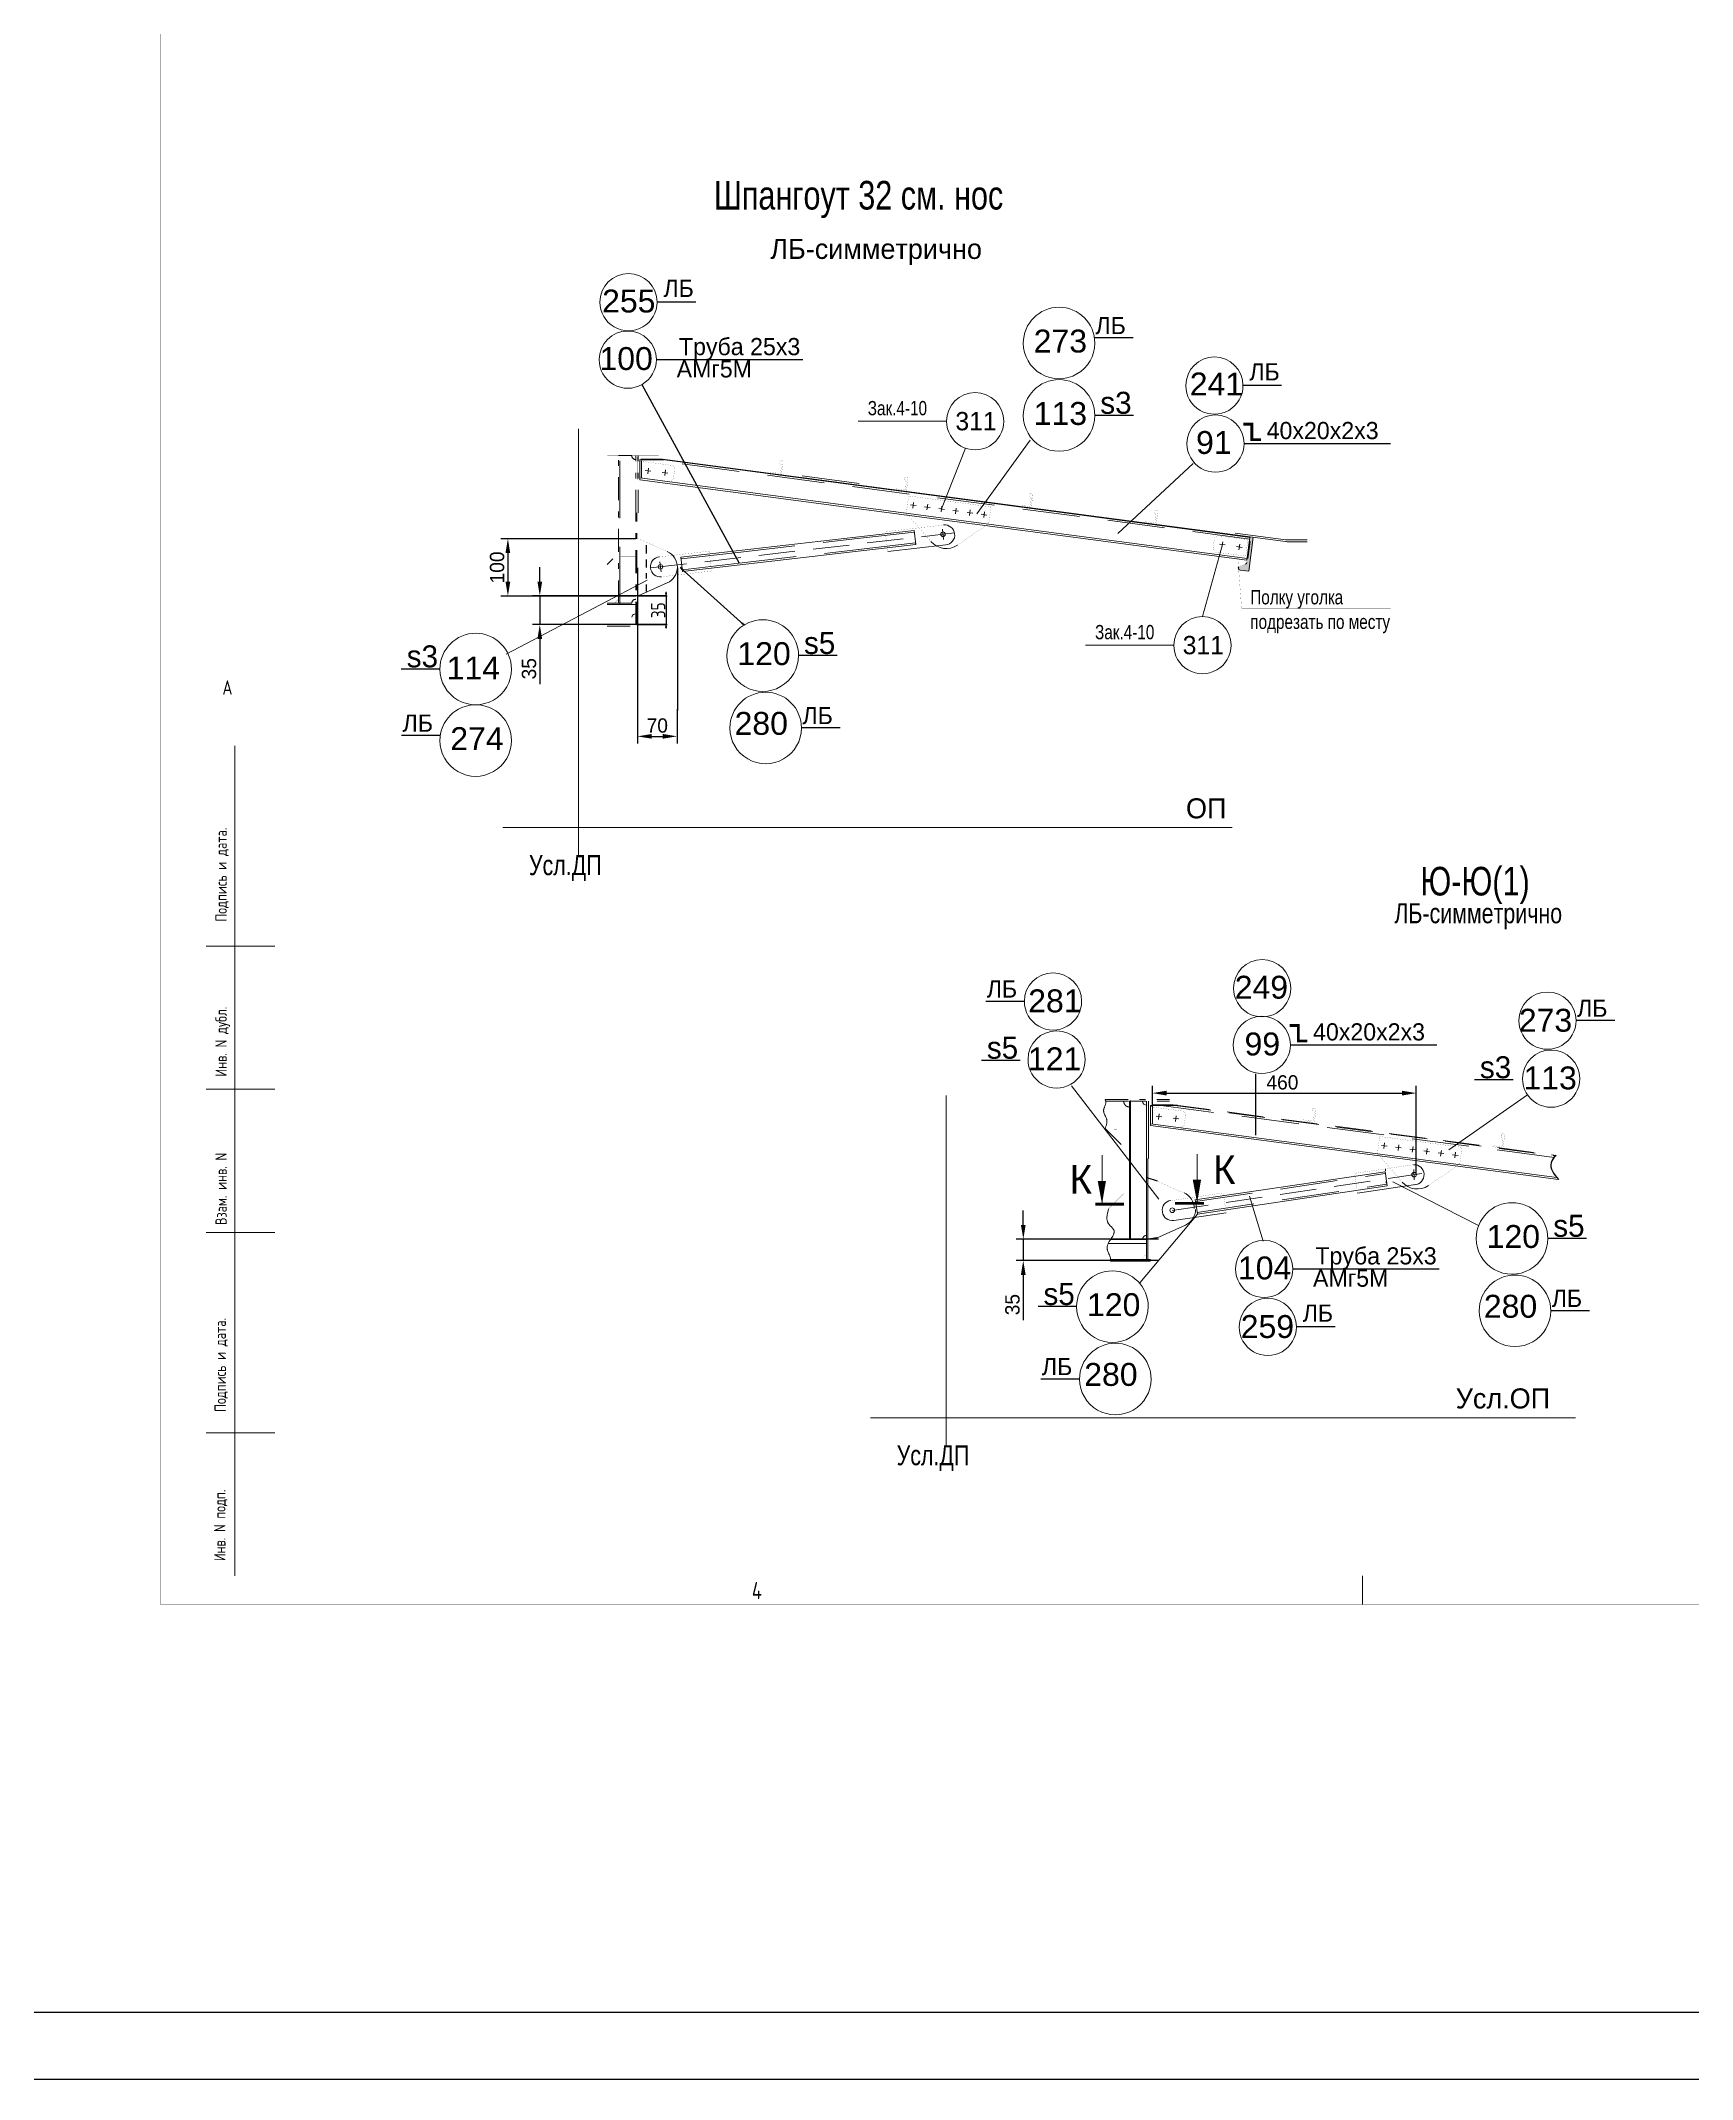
# Model space of a CAD drawing. Header units: millimetres. Extents: x 42007 to 66896, y -556 to 10827.
# Drawn here: x 55846 to 58731, y -556 to 3004 of the extents above; entities that cross this region are included whole.
import ezdxf
from ezdxf.enums import TextEntityAlignment as Align

# ---------------------------------------------------------------- set-up
doc = ezdxf.new("R2010")
doc.units = ezdxf.units.MM
for name, pattern in [('K5LT32769', [0]), ('K5LT32775', [0]), ('K5LT32781', [90, 40, -20, 10, -20]), ('K5LT32782', [150, 100, -50]), ('K5LT32783', [75, 50, -25]), ('K5LT32784', [95.25, 63.5, -31.75]), ('K5LT32785', [95.25, 63.5, -31.75]), ('K5LT32786', [25.318241, 20.818241, -1.5, 1.5, -1.5]), ('K5LT_BASIC', [0]), ('K5LT_THIN', [0])]:
    doc.linetypes.add(name, pattern=pattern)
doc.layers.get('Defpoints').update_dxf_attribs({"color": 250})
doc.layers.add('pen_7', color=1, linetype='Continuous')
doc.styles.add('KDIMTEXTSTYLE', font='GOST_AU.SHX', dxfattribs={"width": 0.96, "oblique": 15, "height": 5})
doc.styles.add('KTEXTSTYLE', font='GOST_AU.SHX', dxfattribs={"width": 0.96, "height": 5})
doc.styles.add('style5', font='arial.ttf', dxfattribs={"height": 3})
doc.dimstyles.new('ISO-10', dxfattribs={"dimscale": 10, "dimtxt": 2.5, "dimasz": 2.5, "dimexe": 1.25, "dimexo": 0, "dimtad": 1, "dimdec": 0, "dimtxsty": 'Standard', "dimcen": 2.5, "dimclrd": 7, "dimclre": 7, "dimclrt": 6, "dimadec": 0, "dimazin": 0, "dimtfac": 1, "dimtdec": 0, "dimtmove": 0, "dimatfit": 3, "dimfxl": 0, "dimarcsym": 0})
doc.dimstyles.new('KDIMSTYLE (1.00)', dxfattribs={"dimtxt": 5, "dimasz": 1, "dimexe": 2, "dimexo": 0, "dimgap": 1, "dimtad": 1, "dimtxsty": 'KDIMTEXTSTYLE', "dimsah": 1, "dimcen": 0, "dimdle": 1, "dimadec": 0, "dimazin": 0, "dimtfac": 0.667, "dimtmove": 0, "dimatfit": 3, "dimfxl": 0, "dimtvp": 1, "dimtolj": 1, "dimtzin": 0, "dimarcsym": 0})

# ---------------------------------------------------------------- blocks, each defined once
blk = doc.blocks.new('KDIMARROW_01')
blk.add_hatch(color=0).paths.add_polyline_path([(0, 0), (-5, 0.7), (-4.5, 0), (-5, -0.7)])
at = {"color": 0, "linetype": 'K5LT_THIN', "lineweight": 13}
for p, q in [((-4.5, 0), (-5, 0.7)), ((-5, 0.7), (0, 0)), ((0, 0), (-5, -0.7)), ((-5, -0.7), (-4.5, 0)), ((0, 0), (-1, 0))]:
    blk.add_line(p, q, dxfattribs=at)
blk = doc.blocks.new('*D431')
at = {"color": 0, "lineweight": -2, "transparency": 16777216}
for p, q in [((56963.5, 2083.2), (56964.8, 2084.7)), ((56964.3, 2082.6), (57074.1, 1984.1)), ((57074.8, 1983.5), (57076.1, 1985))]:
    blk.add_line(p, q, dxfattribs=at)
at = {"layer": 'Defpoints', "color": 0, "transparency": 16777216}
for p in [(56963.5, 2083.2), (57074.8, 1983.5), (57074.8, 1983.5)]:
    blk.add_point(p, dxfattribs=at)
at = {"color": 0, "lineweight": -2, "transparency": 16777216}
for p, rotation in [((56963.5, 2083.2), 138.1333362015073), ((57074.8, 1983.5), 318.1333362015073)]:
    blk.add_blockref('KDIMARROW_01', p, dxfattribs=dict(at, rotation=rotation))
at = {"color": 7, "transparency": 16777216, "insert": (57021.2, 2034.5), "char_height": 5, "attachment_point": 5, "rotation": 318.1333, "style": 'KDIMTEXTSTYLE'}
blk.add_mtext('\\A1;\\H2.5;\\W0.965;\\Q0;\\Q0; \\H2.5;\\W0.965;\\Q0;', dxfattribs=at)
blk = doc.blocks.new('KDIMARROW_02')
blk.add_hatch(color=0).paths.add_polyline_path([(4.5, 0), (5, 0.7), (0, 0), (5, -0.7)])
at = {"color": 0, "linetype": 'K5LT_THIN', "lineweight": 18}
for p, q in [((0, 0), (-1, 0)), ((5, 0.7), (0, 0)), ((0, 0), (5, -0.7)), ((0, 0), (7, 0)), ((4.5, 0), (5, 0.7)), ((5, -0.7), (4.5, 0))]:
    blk.add_line(p, q, dxfattribs=at)
blk = doc.blocks.new('*D432')
at = {"color": 0, "lineweight": -2, "transparency": 16777216}
for p, q in [((56889.4, 2034.5), (56940.1, 2034.5)), ((56938.1, 2033.5), (56938.1, 1985.2)), ((56887.4, 1984.2), (56940.1, 1984.2))]:
    blk.add_line(p, q, dxfattribs=at)
at = {"layer": 'Defpoints', "color": 0, "transparency": 16777216}
for p in [(56889.4, 2034.5), (56887.4, 1984.2), (56938.1, 1984.2)]:
    blk.add_point(p, dxfattribs=at)
at = {"color": 0, "lineweight": -2, "transparency": 16777216}
for p, rotation in [((56938.1, 2034.5), 90), ((56938.1, 1984.2), 270)]:
    blk.add_blockref('KDIMARROW_02', p, dxfattribs=dict(at, rotation=rotation))
at = {"color": 7, "transparency": 16777216, "insert": (56924.6, 2009.3), "char_height": 5, "attachment_point": 5, "rotation": 90, "style": 'KDIMTEXTSTYLE'}
blk.add_mtext('\\A1;\\H25.0;\\W0.965;\\Q0;\\Q0;35\\H25.0;\\W0.965;\\Q0;', dxfattribs=at)
blk = doc.blocks.new('*D427')
at = {"color": 7, "lineweight": -2, "transparency": 16777216}
for p, q in [((56888.3, 1834.3), (56888.3, 1776.6)), ((56957.4, 1836.3), (56957.4, 1776.6)), ((56913.3, 1789.1), (56932.4, 1789.1))]:
    blk.add_line(p, q, dxfattribs=at)
at = {"color": 7, "transparency": 16777216}
for points in [[(56913.3, 1793.3), (56913.3, 1785), (56888.3, 1789.1)], [(56932.4, 1793.3), (56932.4, 1785), (56957.4, 1789.1)]]:
    blk.add_solid(points, dxfattribs=at)
at = {"layer": 'Defpoints', "color": 0, "transparency": 16777216}
for p in [(56888.3, 1834.3), (56957.4, 1836.3), (56957.4, 1789.1)]:
    blk.add_point(p, dxfattribs=at)
at = {"color": 6, "transparency": 16777216, "insert": (56922.9, 1807.9), "char_height": 25, "attachment_point": 5}
blk.add_mtext('70', dxfattribs=at)
blk = doc.blocks.new('*D428')
at = {"color": 7, "lineweight": -2, "transparency": 16777216}
for p, q in [((56885.4, 2134.2), (56649.4, 2134.2)), ((56661.9, 2109.2), (56661.9, 2059.1)), ((56885.4, 2034.1), (56649.4, 2034.1))]:
    blk.add_line(p, q, dxfattribs=at)
at = {"color": 7, "transparency": 16777216}
for points in [[(56657.7, 2109.2), (56666, 2109.2), (56661.9, 2134.2)], [(56657.7, 2059.1), (56666, 2059.1), (56661.9, 2034.1)]]:
    blk.add_solid(points, dxfattribs=at)
at = {"layer": 'Defpoints', "color": 0, "transparency": 16777216}
for p in [(56885.4, 2134.2), (56661.9, 2034.1), (56885.4, 2034.1)]:
    blk.add_point(p, dxfattribs=at)
at = {"color": 6, "transparency": 16777216, "insert": (56643.1, 2084.2), "char_height": 25, "attachment_point": 5, "rotation": 90}
blk.add_mtext('100', dxfattribs=at)
blk = doc.blocks.new('*D429')
at = {"color": 7, "lineweight": -2, "transparency": 16777216}
for p, q in [((56717.6, 2059.5), (56717.6, 2084.5)), ((56938.1, 2034.5), (56705.1, 2034.5)), ((56717.6, 2034.5), (56717.6, 1984.2)), ((56938.1, 1984.2), (56705.1, 1984.2)), ((56717.6, 1959.2), (56717.6, 1880.1))]:
    blk.add_line(p, q, dxfattribs=at)
at = {"color": 7, "transparency": 16777216}
for points in [[(56713.5, 2059.5), (56721.8, 2059.5), (56717.6, 2034.5)], [(56713.5, 1959.2), (56721.8, 1959.2), (56717.6, 1984.2)]]:
    blk.add_solid(points, dxfattribs=at)
at = {"layer": 'Defpoints', "color": 0, "transparency": 16777216}
for p in [(56938.1, 2034.5), (56717.6, 1984.2), (56938.1, 1984.2)]:
    blk.add_point(p, dxfattribs=at)
at = {"color": 6, "transparency": 16777216, "insert": (56698.9, 1907.2), "char_height": 25, "attachment_point": 5, "rotation": 90}
blk.add_mtext('35', dxfattribs=at)
blk = doc.blocks.new('*D430')
at = {"color": 7, "lineweight": -2, "transparency": 16777216}
for p, q in [((57562.3, 935.8), (57562.3, 960.8)), ((57798.7, 910.6), (57549.8, 910.8)), ((57562.3, 910.8), (57562.2, 873.5)), ((57798.7, 873.3), (57549.7, 873.5)), ((57562.2, 848.5), (57562.1, 769.4))]:
    blk.add_line(p, q, dxfattribs=at)
at = {"color": 7, "transparency": 16777216}
for points in [[(57558.1, 935.8), (57566.4, 935.8), (57562.3, 910.8)], [(57558, 848.5), (57566.4, 848.5), (57562.2, 873.5)]]:
    blk.add_solid(points, dxfattribs=at)
at = {"layer": 'Defpoints', "color": 0, "transparency": 16777216}
for p in [(57798.7, 910.6), (57562.2, 873.5), (57798.7, 873.3)]:
    blk.add_point(p, dxfattribs=at)
at = {"color": 6, "transparency": 16777216, "insert": (57543.4, 796.5), "char_height": 25, "attachment_point": 5, "rotation": 89.9565}
blk.add_mtext('35', dxfattribs=at)

msp = doc.modelspace()

# ---------------------------------------------------------------- hatches: boundary and pattern name
for points in [[(57963.893, 2136.963), (57958.587, 2137.665), (57952.653, 2092.814), (57951.926, 2091.145), (57950.399, 2090.055), (57940.166, 2086.167), (57938.639, 2085.077), (57937.911, 2083.408), (57938.18, 2081.607), (57939.371, 2080.157), (57941.167, 2079.447), (57956.024, 2077.481)], [(57692.223, 1012.691), (57706.671, 1012.691), (57699.822, 971.953)], [(57858.345, 1014.646), (57872.793, 1014.646), (57865.944, 973.909)]]:
    msp.add_hatch(color=7).paths.add_polyline_path(points)

# ---------------------------------------------------------------- linework, layer by layer
at = {"color": 0}
for p, q in [((56990.093, 2547.536), (56922.603, 2547.536)), ((57754.113, 2484.913), (57686.623, 2484.913)), ((56921.266, 2447.086), (57176.961, 2447.208)), ((58013.58, 2401.767), (57946.09, 2401.767)), ((57754.731, 2349.641), (57687.241, 2349.641)), ((57947.971, 2300.482), (58203.666, 2300.604)), ((57237.093, 1930.159), (57169.604, 1930.159)), ((56543.136, 1906.724), (56475.646, 1906.724)), ((56543.753, 1790.487), (56476.263, 1790.487)), ((57242.207, 1803.728), (57174.718, 1803.728)), ((57564.166, 1326.112), (57496.676, 1326.112)), ((58595.454, 1292.515), (58527.964, 1292.515)), ((58029.035, 1250.12), (58284.73, 1250.242)), ((57556.572, 1223.106), (57489.082, 1223.106)), ((57967.853, 1199.551), (57967.853, 1092.758)), ((58417.907, 1189.053), (58350.417, 1189.053)), ((58546.056, 912.088), (58478.566, 912.088)), ((58033.007, 858.903), (58288.702, 859.025)), ((57655.461, 792.998), (57587.971, 792.998)), ((58551.17, 785.657), (58483.68, 785.657)), ((58106.832, 757.641), (58039.342, 757.641)), ((57660.574, 666.567), (57593.085, 666.567))]:
    msp.add_line(p, q, dxfattribs=at)
at = {"color": 4}
for p, q in [((56896.091, 2403.684), (57066.023, 2091.518)), ((56903.699, 2123.086), (56903.699, 2108.305)), ((56903.699, 2097.895), (56903.699, 2083.843)), ((56903.699, 2073.954), (56903.699, 2064.586)), ((56903.699, 2054.176), (56903.699, 2041.889)), ((57796.553, 1012.099), (57778.743, 1017.762)), ((57795.743, 913.397), (57781.172, 910.97))]:
    msp.add_line(p, q, dxfattribs=at)
at = {"color": 7, "linetype": 'K5LT32769', "lineweight": 18}
for p, q in [((56785.382, 1580.188), (56785.382, 2326.527)), ((57428.119, 2339.548), (57274.037, 2339.548)), ((57461.067, 2292.546), (57419.481, 2186.223)), ((57481.096, 2178.044), (57574.503, 2306.391)), ((56934.546, 2272.119), (56892.409, 2272.145)), ((56892.409, 2272.145), (56892.409, 2237.345)), ((56894.382, 2273.532), (56931.235, 2273.532)), ((56894.382, 2272.532), (56931.235, 2272.532)), ((56901.768, 2253.358), (56911.706, 2252.247)), ((56907.293, 2257.771), (56906.181, 2247.833)), ((56931.582, 2250.019), (56941.52, 2248.908)), ((56931.615, 2272.507), (57958.55, 2136.661)), ((56931.746, 2273.499), (57958.681, 2137.653)), ((56937.106, 2254.433), (56935.995, 2244.495)), ((57175.775, 2244.244), (57275.775, 2231.015)), ((57858.895, 2265.912), (57727.478, 2143.268)), ((57953.409, 2100.019), (56892.409, 2240.371)), ((57953.016, 2097.045), (56892.409, 2237.345)), ((57175.382, 2241.27), (57275.382, 2228.041)), ((57364.956, 2193.436), (57374.87, 2192.125)), ((57370.568, 2197.737), (57369.257, 2187.823)), ((57389.74, 2190.157), (57399.654, 2188.846)), ((57395.352, 2194.459), (57394.041, 2184.545)), ((57414.524, 2186.879), (57424.438, 2185.567)), ((57420.137, 2191.18), (57418.825, 2181.266)), ((57439.308, 2183.6), (57449.222, 2182.289)), ((57444.921, 2187.902), (57443.609, 2177.988)), ((57464.092, 2180.322), (57474.006, 2179.01)), ((57469.705, 2184.623), (57468.393, 2174.709)), ((57488.876, 2177.043), (57498.79, 2175.732)), ((57494.489, 2181.344), (57493.177, 2171.431)), ((56964.16, 2101.916), (57371.5, 2148.895)), ((57272.502, 2134.457), (57371.843, 2145.914)), ((57371.5, 2148.895), (57374.365, 2124.059)), ((57371.5, 2148.895), (57371.843, 2145.914)), ((57371.5, 2148.895), (57374.365, 2124.059)), ((57422.991, 2133.217), (57420.923, 2151.097)), ((57931.955, 2141.188), (58020.382, 2129.491)), ((57932.348, 2144.163), (58020.775, 2132.465)), ((57958.262, 2136.699), (57953.016, 2097.045)), ((57956.024, 2077.481), (57963.893, 2136.963)), ((56964.16, 2101.916), (56967.025, 2077.081)), ((56964.16, 2101.916), (56964.504, 2098.936)), ((56964.16, 2101.916), (56967.025, 2077.081)), ((56964.504, 2098.936), (57063.846, 2110.393)), ((57374.365, 2124.059), (56967.025, 2077.081)), ((57374.365, 2124.059), (56967.025, 2077.081)), ((56967.025, 2077.081), (57374.364, 2124.059)), ((57274.679, 2115.582), (57374.02, 2127.039)), ((57325.426, 2111.846), (57426.997, 2123.559)), ((57374.364, 2124.059), (57374.02, 2127.039)), ((57875.19, 1998.34), (57910, 2124.019)), ((57905.047, 2124.699), (57914.954, 2123.339)), ((57910.68, 2128.973), (57909.32, 2119.066)), ((57934.767, 2120.613), (57944.674, 2119.253)), ((57940.401, 2124.887), (57939.041, 2114.98)), ((58023.886, 2132.132), (58058.364, 2132.132)), ((58023.886, 2129.132), (58058.364, 2129.132)), ((56929.511, 2076.279), (56927.443, 2094.159)), ((56966.681, 2080.061), (57066.023, 2091.518)), ((57938.639, 2085.077), (57937.911, 2083.408)), ((57937.911, 2083.408), (57938.18, 2081.607)), ((57938.18, 2081.607), (57939.371, 2080.157)), ((57939.371, 2080.157), (57941.167, 2079.447)), ((57941.167, 2079.447), (57956.024, 2077.481)), ((57951.926, 2091.145), (57950.399, 2090.055)), ((57952.653, 2092.814), (57951.926, 2091.145)), ((56659.157, 1932.779), (56905.285, 2061.685)), ((56889.382, 2034.461), (56940.127, 2057.054)), ((57825.19, 1948.34), (57671.108, 1948.34)), ((56653.081, 1629.632), (57927.032, 1629.632)), ((57646.572, 1178.737), (57799.017, 980.581)), ((57427.738, 549.479), (57427.738, 1161.592)), ((57770.734, 1151.725), (57747.734, 1151.725)), ((57747.734, 910.408), (57747.734, 1151.725)), ((57749.734, 910.408), (57749.734, 1152.892)), ((57777.734, 1051.725), (57777.734, 1151.725)), ((57780.734, 1051.725), (57780.734, 1151.725)), ((57826.898, 1144.212), (57784.761, 1144.238)), ((57784.761, 1144.238), (57784.761, 1109.438)), ((57786.734, 1145.625), (57823.587, 1145.625)), ((57786.734, 1144.625), (57823.587, 1144.625)), ((57823.603, 1144.648), (57831.272, 1143.634)), ((57823.734, 1145.64), (57831.403, 1144.625)), ((58305.798, 1066.703), (58443.271, 1162.676)), ((57784.761, 1112.464), (58494.246, 1018.611)), ((57784.761, 1109.438), (58497.352, 1015.174)), ((57794.12, 1125.451), (57804.058, 1124.34)), ((57799.645, 1129.865), (57798.534, 1119.926)), ((57823.934, 1122.113), (57833.872, 1121.002)), ((57829.458, 1126.526), (57828.347, 1116.588)), ((58187.903, 1074.71), (58197.817, 1073.398)), ((58193.516, 1079.011), (58192.204, 1069.097)), ((58212.687, 1071.431), (58222.601, 1070.12)), ((58218.3, 1075.732), (58216.988, 1065.819)), ((58243.084, 1072.454), (58241.773, 1062.54)), ((58267.868, 1069.175), (58266.557, 1059.262)), ((57699.912, 971.471), (57699.912, 1057.569)), ((57777.734, 875.408), (57777.734, 1051.725)), ((57779.734, 875.408), (57779.734, 1051.725)), ((57866.034, 973.427), (57866.034, 1059.524)), ((58194.985, 1033.403), (58195.137, 1030.406)), ((58237.471, 1068.153), (58247.385, 1066.841)), ((58262.256, 1064.874), (58272.169, 1063.563)), ((58287.04, 1061.596), (58296.953, 1060.284)), ((58292.652, 1065.897), (58291.341, 1055.983)), ((58311.824, 1058.317), (58321.737, 1057.006)), ((58317.436, 1062.618), (58316.125, 1052.705)), ((57862.785, 979.38), (58194.249, 1028.571)), ((57866.455, 954.651), (58197.92, 1003.835)), ((58146.334, 991.118), (58247.472, 1006.12)), ((58194.194, 1028.83), (58198.17, 1004.121)), ((58196.245, 1008.434), (58196.094, 1011.43)), ((58207.641, 1010.725), (58357.757, 934.445)), ((58245.361, 1014.442), (58244.448, 1032.419)), ((57862.728, 979.88), (57866.365, 955.146)), ((57862.728, 979.88), (57863.164, 976.912)), ((57862.728, 979.88), (57866.365, 955.146)), ((57981.208, 907.538), (57957.198, 986.107)), ((57866.455, 954.651), (57765.73, 834.425)), ((57794.85, 912.849), (57845.595, 935.442)), ((57825.147, 943.47), (57916.644, 957.042)), ((57777.734, 903.408), (57710.693, 903.408)), ((57777.734, 910.408), (57714.85, 910.408)), ((57770.734, 910.575), (57747.734, 910.575)), ((57777.734, 882.408), (57777.734, 910.408)), ((57777.734, 885.066), (57777.734, 910.242)), ((57714.843, 875.408), (57784.734, 875.408)), ((57714.843, 872.408), (57784.734, 872.408)), ((57295.437, 598.923), (58526.778, 598.923)), ((58155.031, 322.675), (58155.031, 272.675))]:
    msp.add_line(p, q, dxfattribs=at)
at = {"color": 7, "linetype": 'K5LT32781', "lineweight": 18}
for p, q in [((56878.382, 2279.632), (56855.382, 2279.632)), ((56855.382, 2021.567), (56855.382, 2279.632)), ((56885.382, 2179.632), (56885.382, 2279.632)), ((56889.382, 2179.632), (56889.382, 2279.632)), ((56885.382, 1984.237), (56885.382, 2179.632)), ((56887.382, 1984.237), (56887.382, 2179.632)), ((56845.382, 2099.066), (56835.382, 2089.406)), ((56835.382, 2021.567), (56885.382, 2021.567)), ((56878.382, 2021.567), (56855.382, 2021.567)), ((56878.382, 1997.264), (56878.724, 1999.016)), ((56878.724, 1999.016), (56879.719, 2000.597)), ((56879.719, 2000.597), (56881.267, 2001.851)), ((56881.267, 2001.851), (56883.219, 2002.657)), ((56883.219, 2002.657), (56885.382, 2002.935)), ((56885.382, 2002.935), (56885.382, 2021.567)), ((56835.382, 1984.237), (56885.382, 1984.237)), ((56835.382, 1981.768), (56885.382, 1981.768)), ((57705.564, 1154.725), (57817.734, 1154.725)), ((57706.164, 1151.725), (57817.734, 1151.725)), ((57705.241, 1104.218), (57737.734, 1071.725))]:
    msp.add_line(p, q, dxfattribs=at)
at = {"color": 7, "linetype": 'K5LT32782', "lineweight": 18}
for p, q in [((56857.382, 2020.401), (56857.382, 2280.799)), ((56892.382, 2240.642), (56892.382, 2270.062)), ((56895.382, 2240.642), (56895.382, 2270.062)), ((57957.868, 2133.726), (56911.922, 2272.086)), ((57063.846, 2110.393), (57272.502, 2134.457)), ((57066.023, 2091.518), (57274.679, 2115.582)), ((57953.784, 2103.347), (57957.645, 2132.04)), ((57954.697, 2099.485), (57958.724, 2129.403)), ((56835.382, 2019.567), (56886.412, 2019.567)), ((57784.734, 1112.735), (57784.734, 1142.155)), ((57787.734, 1112.735), (57787.734, 1142.155)), ((58489.488, 1053.537), (57807.018, 1143.816)), ((57863.225, 976.412), (58194.69, 1025.597)), ((57866.014, 957.618), (58197.479, 1006.803))]:
    msp.add_line(p, q, dxfattribs=at)
at = {"color": 7, "linetype": 'K5LT32784', "lineweight": 18}
for p, q in [((56911.092, 2083.21), (57442.131, 2144.485)), ((57822.58, 960.777), (58258.688, 1025.476))]:
    msp.add_line(p, q, dxfattribs=at)
at = {"color": 7}
for p, q in [((56888.289, 2083.622), (56888.289, 1834.322)), ((56958.433, 2083.622), (56958.433, 1834.322)), ((57787.734, 1142.155), (57787.734, 1178.478)), ((58248.861, 1024.018), (58248.861, 1178.478)), ((57812.734, 1165.978), (58223.861, 1165.978))]:
    msp.add_line(p, q, dxfattribs=at)
at = {"color": 1, "linetype": 'K5LT32775', "lineweight": 18, "true_color": 0xff0000}
for p, q in [((56185.031, 1772.675), (56185.031, 322.675)), ((56255.031, 1422.675), (56135.031, 1422.675)), ((56255.031, 1172.675), (56135.031, 1172.675)), ((56255.031, 922.675), (56135.031, 922.675)), ((56255.031, 572.675), (56135.031, 572.675))]:
    msp.add_line(p, q, dxfattribs=at)
at = {"color": 7, "linetype": 'K5LT32785', "lineweight": 0}
for p, q in [((57823.843, 1145.617), (58492.928, 1057.115)), ((57826.896, 1144.212), (58492.011, 1056.229))]:
    msp.add_line(p, q, dxfattribs=at)
at = {"color": 2}
for points in [[(42007.102, -556.488), (66124.1, -556.488), (66124.1, 6894.349), (42007.102, 6894.349)], [(42239.188, -439.554), (65841.366, -439.554), (65841.366, 6859.821), (42239.188, 6859.821)]]:
    msp.add_lwpolyline(points, close=True, dxfattribs=at)
at = {"color": 7, "linetype": 'K5LT32769', "const_width": 0.18}
msp.add_lwpolyline([(56055.031, 272.675), (64465.031, 272.675), (64465.031, 6212.675), (56055.031, 6212.675)], close=True, dxfattribs=at)
at = {"color": 1, "linetype": 'K5LT32775', "true_color": 0xff0000, "const_width": 0.18}
msp.add_lwpolyline([(56255.031, 6162.675), (64415.031, 6162.675), (64415.031, 322.675), (56255.031, 322.675)], close=True, dxfattribs=at)
at = {"color": 0, "const_width": 5}
for points in [[(57946.604, 2334.373), (57961.63, 2334.373), (57961.63, 2307.345), (57977.406, 2307.345)], [(58027.669, 1284.011), (58042.694, 1284.011), (58042.694, 1256.983), (58058.47, 1256.983)], [(57687.865, 971.953), (57738.346, 971.953)], [(57827.511, 973.427), (57877.992, 973.427)]]:
    msp.add_lwpolyline(points, dxfattribs=at)
at = {"color": 7, "linetype": 'K5LT32769', "const_width": 0.18}
for points in [[(56835.382, 2279.632), (56912.482, 2279.632), (56925.382, 2279.632)], [(56928.382, 2277.632), (56928.382, 2273.632), (56892.382, 2273.632), (56892.382, 2237.632), (56888.382, 2237.632), (56888.382, 2277.632), (56928.382, 2277.632)], [(57139.86, 2246.574), (57142.666, 2267.789), (57142.465, 2269.329), (57141.52, 2270.561), (57140.086, 2271.156), (57138.546, 2270.955), (57137.313, 2270.01), (57136.718, 2268.576), (57136.568, 2267.44), (57136.626, 2266.34), (57137.077, 2265.336), (57137.86, 2264.562), (57138.493, 2264.134), (57139.276, 2263.36), (57139.726, 2262.356), (57139.785, 2261.256), (57138.14, 2248.819), (57137.466, 2248.303), (57120.811, 2250.506), (57120.138, 2249.99), (57119.954, 2248.602), (57139.186, 2246.058), (57139.86, 2246.574)], [(57358.06, 2217.71), (57360.866, 2238.925), (57360.665, 2240.465), (57359.72, 2241.697), (57358.286, 2242.292), (57356.746, 2242.091), (57355.513, 2241.146), (57354.918, 2239.712), (57354.768, 2238.576), (57354.826, 2237.476), (57355.277, 2236.472), (57356.06, 2235.698), (57356.693, 2235.27), (57357.476, 2234.496), (57357.926, 2233.492), (57357.985, 2232.392), (57356.34, 2219.955), (57355.666, 2219.439), (57339.011, 2221.642), (57338.338, 2221.126), (57338.154, 2219.738), (57357.386, 2217.194), (57358.06, 2217.71)], [(57362.001, 2208.982), (57358.038, 2179.517), (57400.994, 2129.397)], [(57447.331, 2123.285), (57501.789, 2160.54), (57505.753, 2189.972), (57362.001, 2208.982)], [(57576.158, 2188.859), (57578.964, 2210.074), (57578.762, 2211.614), (57577.818, 2212.847), (57576.383, 2213.442), (57574.844, 2213.24), (57573.611, 2212.295), (57573.016, 2210.861), (57572.866, 2209.725), (57572.924, 2208.626), (57573.375, 2207.622), (57574.158, 2206.848), (57574.79, 2206.419), (57575.573, 2205.645), (57576.024, 2204.641), (57576.082, 2203.542), (57574.437, 2191.104), (57573.764, 2190.588), (57557.109, 2192.791), (57556.435, 2192.275), (57556.252, 2190.887), (57575.484, 2188.343), (57576.158, 2188.859)], [(57794.26, 2160.008), (57797.067, 2181.223), (57796.865, 2182.763), (57795.921, 2183.995), (57794.486, 2184.591), (57792.946, 2184.389), (57791.714, 2183.444), (57791.119, 2182.01), (57790.968, 2180.874), (57791.027, 2179.775), (57791.478, 2178.77), (57792.261, 2177.996), (57792.893, 2177.568), (57793.676, 2176.794), (57794.127, 2175.79), (57794.185, 2174.69), (57792.54, 2162.253), (57791.867, 2161.737), (57775.212, 2163.94), (57774.538, 2163.424), (57774.354, 2162.036), (57793.587, 2159.492), (57794.26, 2160.008)], [(57422.987, 2158.329), (57321.161, 2146.585), (57325.426, 2111.846)], [(57963.893, 2136.963), (57958.587, 2137.665), (57952.653, 2092.814), (57951.926, 2091.145), (57950.399, 2090.055), (57940.166, 2086.167), (57938.639, 2085.077), (57937.911, 2083.408), (57938.18, 2081.607), (57939.371, 2080.157), (57941.167, 2079.447), (57956.024, 2077.481), (57963.893, 2136.963)], [(57963.893, 2136.963), (57958.587, 2137.665), (57952.653, 2092.814)], [(56940.127, 2111.867), (56889.382, 2134.461), (56889.382, 2034.461)], [(56930.483, 2067.831), (57017.538, 2077.87), (57013.272, 2112.616), (56926.472, 2102.605)], [(57937.033, 2100.225), (57943.669, 2012.439), (58204.041, 2012.439)], [(57950.399, 2090.055), (57940.166, 2086.167), (57938.639, 2085.077)], [(57820.734, 1149.725), (57820.734, 1145.725), (57784.734, 1145.725), (57784.734, 1109.725), (57780.734, 1109.725), (57780.734, 1149.725), (57820.734, 1149.725)], [(58070.797, 1115.343), (58073.603, 1136.558), (58073.402, 1138.098), (58072.457, 1139.33), (58071.023, 1139.925), (58069.483, 1139.724), (58068.25, 1138.779), (58067.655, 1137.345), (58067.505, 1136.209), (58067.563, 1135.109), (58068.014, 1134.105), (58068.797, 1133.331), (58069.43, 1132.903), (58070.213, 1132.129), (58070.663, 1131.125), (58070.722, 1130.025), (58069.077, 1117.588), (58068.403, 1117.072), (58051.748, 1119.275), (58051.075, 1118.759), (58050.891, 1117.371), (58070.123, 1114.827), (58070.797, 1115.343)], [(57787.734, 1112.421), (57837.743, 1105.686), (57843.364, 1109.974)], [(58184.948, 1090.256), (58180.985, 1060.791), (58223.942, 1010.671)], [(58270.278, 1004.559), (58324.737, 1041.814), (58328.7, 1071.246), (58184.948, 1090.256)], [(58400.256, 1070.448), (58403.062, 1091.663), (58402.861, 1093.203), (58401.916, 1094.435), (58400.482, 1095.03), (58398.942, 1094.829), (58397.709, 1093.884), (58397.114, 1092.45), (58396.964, 1091.314), (58397.022, 1090.214), (58397.473, 1089.21), (58398.256, 1088.436), (58398.889, 1088.008), (58399.671, 1087.234), (58400.122, 1086.23), (58400.181, 1085.13), (58398.535, 1072.693), (58397.862, 1072.177), (58381.207, 1074.38), (58380.533, 1073.864), (58380.35, 1072.476), (58399.582, 1069.932), (58400.256, 1070.448)], [(58242.336, 1040.742), (58140.944, 1025.701), (58146.334, 991.118)], [(57845.595, 990.255), (57794.85, 1012.849), (57794.85, 912.849)], [(57714.83, 910.376), (57737.734, 910.376), (57747.734, 920.376), (57747.734, 990.376), (57737.734, 990.376), (57711.389, 964.031)], [(57916.644, 957.042), (57911.507, 991.669), (57820.01, 978.087)], [(57770.734, 875.408), (57770.868, 876.774), (57771.267, 878.087), (57771.913, 879.297), (57772.784, 880.358), (57773.845, 881.228), (57775.055, 881.875), (57776.368, 882.273), (57777.734, 882.408)]]:
    msp.add_lwpolyline(points, dxfattribs=at)
at = {"color": 7, "linetype": 'K5LT32783', "const_width": 0.18}
for points in [[(56892.382, 2270.062), (56949.253, 2262.338), (56953.542, 2256.715), (56951.009, 2237.886), (56945.387, 2233.598), (56892.414, 2240.726), (56892.382, 2270.062)], [(57954.68, 2132.673), (57901.828, 2139.665), (57896.216, 2135.363), (57893.724, 2116.527), (57898.026, 2110.915), (57950.884, 2103.923), (57954.68, 2132.673)], [(57784.734, 1142.155), (57841.605, 1134.431), (57845.894, 1128.809), (57843.361, 1109.979), (57837.739, 1105.691), (57784.766, 1112.819), (57784.734, 1142.155)]]:
    msp.add_lwpolyline(points, dxfattribs=at)
at = {"color": 7, "linetype": 'K5LT32786', "const_width": 0.18}
for points in [[(56885.382, 2104.632), (56885.382, 2103.632), (56885.089, 2102.925), (56884.382, 2102.632), (56859.382, 2102.632), (56858.382, 2102.364), (56857.65, 2101.632), (56857.382, 2100.632), (56857.382, 2085.632), (56857.089, 2084.925), (56856.382, 2084.632), (56855.382, 2084.632), (56855.382, 2104.632), (56885.382, 2104.632)], [(57726.084, 1151.725), (57720.809, 1151.725), (57720.809, 1101.725), (57726.084, 1101.725), (57726.084, 1151.725)]]:
    msp.add_lwpolyline(points, dxfattribs=at)
at = {"color": 7, "linetype": 'K5LT32781', "const_width": 0.18}
for points in [[(56835.382, 2019.098), (56845.382, 2019.098), (56855.382, 2029.098), (56855.382, 2099.066), (56845.382, 2099.066)], [(57737.734, 1071.725), (57747.734, 1071.725), (57747.734, 1141.725)]]:
    msp.add_lwpolyline(points, dxfattribs=at)
at = {"color": 1, "linetype": 'K5LT32775', "true_color": 0xff0000, "const_width": 0.18}
msp.add_lwpolyline([(56255.031, 322.675), (56135.031, 322.675), (56135.031, 1772.675), (56255.031, 1772.675)], dxfattribs=at)
at = {"color": 5, "linetype": 'K5LT_BASIC', "true_color": 0x0000ff, "const_width": 0.6}
for points in [[(57687.865, 971.953), (57738.346, 971.953)], [(57877.992, 973.427), (57827.511, 973.427)]]:
    msp.add_lwpolyline(points, dxfattribs=at)
at = {"color": 7, "linetype": 'K5LT32769', "lineweight": 18}
for centre in [(57421.957, 2142.157), (56928.477, 2085.219), (58244.904, 1023.431), (57822.498, 961.33)]:
    msp.add_circle(centre, 4, dxfattribs=at)
for centre, radius, start, end in [((56872.603, 2547.536), 50, 0, 179.999977), ((56872.603, 2547.536), 50, 179.999977, 0), ((57624.741, 2476.149), 62.5, 0, 179.999977), ((56871.266, 2447.086), 50, 0, 179.999977), ((57624.741, 2476.149), 62.5, 179.999977, 0), ((56871.266, 2447.086), 50, 179.999977, 0), ((57896.09, 2401.767), 50, 0, 179.999977), ((57478.119, 2339.548), 50, 0, 179.999977), ((57624.741, 2349.641), 62.5, 0, 179.999977), ((57896.09, 2401.767), 50, 179.999977, 0), ((57897.971, 2300.482), 50, 0, 179.999977), ((57478.119, 2339.548), 50, 179.999977, 0), ((57624.741, 2349.641), 62.5, 179.999977, 0), ((57897.971, 2300.482), 50, 179.999977, 0), ((56931.235, 2269.632), 3.9, 86.233071, 90), ((56931.235, 2269.632), 2.9, 86.232559, 90), ((56931.235, 2269.632), 2.9, 82.463368, 86.232609), ((56931.235, 2269.632), 3.9, 82.464137, 86.233042), ((57424.992, 2140.944), 17.501, 51.580606, 96.580634), ((57424.992, 2140.944), 17.5, 6.578341, 51.578755), ((57424.992, 2140.944), 17.501, 321.579872, 6.579965), ((56928.477, 2085.219), 17.501, 96.578158, 186.578051), ((56927.924, 2084.46), 30, 0, 65.999312), ((57427.569, 2152.173), 35, 220.598867, 304.375399), ((57424.992, 2140.944), 17.501, 276.576936, 321.577268), ((58025.313, 2158.463), 29.389, 260.339585, 265.675933), ((58025.358, 2158.999), 26.926, 260.201132, 265.605781), ((58023.886, 2141.132), 12, 266.233307, 270), ((58023.886, 2141.132), 9, 266.23291, 270), ((56928.477, 2085.219), 17.501, 186.578341, 276.578214), ((56927.924, 2084.46), 30, 294.001026, 0.00029), ((57875.19, 1948.34), 50, 0, 179.999977), ((56605.636, 1906.724), 62.5, 0, 179.999977), ((57107.104, 1930.159), 62.5, 0, 179.999977), ((57107.104, 1930.159), 62.5, 179.999977, 0), ((57875.19, 1948.34), 50, 179.999977, 0), ((56605.636, 1906.724), 62.5, 179.999977, 0), ((57112.218, 1803.728), 62.5, 0, 179.999977), ((56605.636, 1781.724), 62.5, 0, 179.999977), ((56605.636, 1781.724), 62.5, 179.999977, 0), ((57112.218, 1803.728), 62.5, 179.999977, 0), ((57979.522, 1349.154), 50, 0, 179.999977), ((57614.166, 1326.112), 50, 0, 179.999977), ((57614.166, 1326.112), 50, 179.999977, 0), ((57979.522, 1349.154), 50, 179.999977, 0), ((58477.964, 1292.515), 50, 0, 179.999977), ((57979.035, 1250.12), 50, 0, 179.999977), ((58477.964, 1292.515), 50, 179.999977, 0), ((57620.502, 1224.849), 50, 0, 179.999977), ((57979.035, 1250.12), 50, 179.999977, 0), ((57620.502, 1224.849), 50, 179.999977, 0), ((58484.3, 1191.253), 50, 0, 179.999977), ((58484.3, 1191.253), 50, 179.999977, 0), ((57777.734, 1151.725), 7, 180.000004, 270), ((57823.587, 1141.725), 3.9, 86.233071, 90), ((57823.587, 1141.725), 2.9, 86.232559, 90), ((57823.587, 1141.725), 2.9, 82.463368, 86.232609), ((57823.587, 1141.725), 3.9, 82.464137, 86.233042), ((58244.904, 1023.431), 17.501, 47.889682, 92.88971), ((58244.904, 1023.431), 17.5, 2.887417, 47.887831), ((58250.516, 1033.447), 35, 220.598867, 304.375399), ((58244.904, 1023.431), 17.501, 272.886012, 317.886344), ((58244.904, 1023.431), 17.501, 317.888947, 2.889041), ((57822.498, 961.33), 17.499, 98.368679, 188.365371), ((57830.836, 964.582), 30, 359.999854, 65.999142), ((57833.227, 962.774), 30, 294.000595, 359.99986), ((58416.066, 912.088), 62.5, 0, 179.999977), ((57822.58, 960.777), 17.499, 188.440398, 278.437174), ((57777.734, 910.575), 7, 90, 179.999996), ((57983.007, 858.903), 50, 0, 179.999977), ((58416.066, 912.088), 62.5, 179.999977, 0), ((57717.961, 792.998), 62.5, 0, 179.999977), ((57983.007, 858.903), 50, 179.999977, 0), ((58421.18, 785.657), 62.5, 0, 179.999977), ((57717.961, 792.998), 62.5, 179.999977, 0), ((57989.342, 757.641), 50, 0, 179.999977), ((58421.18, 785.657), 62.5, 179.999977, 0), ((57989.342, 757.641), 50, 179.999977, 0), ((57723.074, 666.567), 62.5, 0, 179.999977), ((57723.074, 666.567), 62.5, 179.999977, 0)]:
    msp.add_arc(centre, radius, start, end, dxfattribs=at)
at = {"color": 7, "linetype": 'K5LT32781', "lineweight": 18}
for centre, radius, start, end in [((56885.382, 2279.632), 7, 180.000004, 270), ((56885.382, 2021.567), 7, 90, 179.999996), ((57747.734, 1151.725), 10, 180.000004, 270)]:
    msp.add_arc(centre, radius, start, end, dxfattribs=at)
at = {"color": 7, "linetype": 'K5LT32769', "lineweight": 18}
for points, knots in [([(57705.241, 1104.218), (57706.424, 1107.193), (57708.035, 1110.929), (57708.519, 1115.44), (57708.484, 1117.233), (57708.246, 1118.858), (57707.785, 1120.619), (57706.956, 1122.889), (57705.692, 1125.665), (57704.255, 1128.724), (57703.191, 1131.497), (57702.683, 1133.698), (57702.545, 1135.285), (57702.604, 1136.586), (57702.83, 1137.85), (57703.258, 1139.334), (57703.985, 1141.218), (57704.938, 1143.406), (57705.785, 1145.616), (57706.25, 1147.479), (57706.386, 1148.949), (57706.354, 1150.294), (57706.122, 1152.225), (57705.786, 1153.728), (57705.564, 1154.725)], [0, 0, 0, 0, 4.43014307, 5.41030332, 6.17561309, 6.87309678, 7.64723828, 8.65601174, 10.16853437, 11.80885873, 13.27109745, 14.21114886, 14.88282258, 15.43908446, 15.98435573, 16.63178967, 17.54479506, 18.73756315, 19.89052641, 20.7716854, 21.34781813, 21.9008151, 22.60522173, 24, 24, 24, 24]), ([(57711.389, 964.031), (57710.161, 959.1), (57708.327, 952.979), (57708.413, 945.929), (57708.775, 943.378), (57709.34, 941.308), (57710.068, 939.541), (57710.947, 937.963), (57712.046, 936.444), (57713.608, 934.682), (57715.609, 932.71), (57717.722, 930.623), (57719.257, 928.825), (57720.116, 927.453), (57720.546, 926.521), (57720.809, 925.695), (57720.976, 924.817), (57721.037, 923.829), (57720.962, 922.705), (57720.721, 921.437), (57720.269, 919.964), (57719.513, 918.158), (57718.269, 915.788), (57716.281, 912.569), (57713.718, 908.713), (57711.237, 904.649), (57709.632, 901.2), (57708.89, 898.633), (57708.626, 896.827), (57708.611, 895.26), (57708.784, 893.656), (57709.181, 891.834), (57709.925, 889.53), (57711.13, 886.63), (57712.658, 883.277), (57713.967, 879.951), (57714.681, 877.15), (57714.928, 874.732), (57714.87, 873.248), (57714.843, 872.408)], [0, 0, 0, 0, 6.02789926, 7.27304455, 8.22097106, 9.0338036, 9.77519993, 10.45061142, 11.14113831, 11.96331662, 13.20119337, 14.42478465, 15.43747033, 15.9549904, 16.31319567, 16.63453948, 16.96669575, 17.35595663, 17.78879672, 18.28009835, 18.86187876, 19.58714305, 20.56649553, 21.98953272, 24.00796457, 25.98168489, 27.55094824, 28.43959066, 29.09698591, 29.67805149, 30.26828026, 30.97941391, 31.85443488, 33.0956787, 34.64980055, 36.16416483, 37.26807783, 38.01698572, 39, 39, 39, 39])]:
    msp.add_open_spline(points, degree=3, knots=knots, dxfattribs=at)
at = {"color": 4}
msp.add_open_spline([(58492.928, 1057.115, 0), (58488.635, 1053.062, 0), (58478.134, 1039.139, 0), (58488.777, 1024.319, 0), (58497.352, 1015.174, 0)], degree=3, knots=[47.04265896, 47.04265896, 47.04265896, 47.04265896, 58.64646112, 84.45795356, 84.45795356, 84.45795356, 84.45795356], dxfattribs=at)
at = {"color": 7}
for points in [[(57812.734, 1170.145), (57812.734, 1161.811), (57787.734, 1165.978)], [(58223.861, 1170.145), (58223.861, 1161.811), (58248.861, 1165.978)]]:
    msp.add_solid(points, dxfattribs=at)

# ---------------------------------------------------------------- texts
at = {"color": 0}
msp.add_text('460', height=25, dxfattribs=at).set_placement((57987.047, 1172.228))
at = {"color": 7, "attachment_point": 1}
for s, insert, char_height, style in [('{\\H20.83x;\\W0.765;Шпангоут 32 см. нос }', (57021.665, 2759.288), 2.4, 'style5'), ('\\H3.5;\\W0.965;\\Q15;\\Q0;\\H35.00;ЛБ-симметрично', (57120.314, 2658.023), 2.4, 'style5'), ('\\H3.5;\\W0.965;\\Q15;\\Q0;\\H30.00;ЛБ', (56933.621, 2586.582), 3, 'style5'), ('\\H3.5;\\W0.965;\\Q15;\\Q0;\\H30.00;ЛБ', (57688.355, 2521.661), 3, 'style5'), ('{\\H10x;\\W0.965;Труба 25х3}', (56960.694, 2484.891), 3, 'style5'), ('{\\H10x;\\W0.965;АМг5М}', (56956.663, 2445.943), 3, 'style5'), ('\\H3.5;\\W0.965;\\Q15;\\Q0;\\H30.00;ЛБ', (57957.107, 2440.813), 3, 'style5'), ('{\\H12.8x;\\W0.965;s3}', (57696.796, 2390.927), 3, 'style5'), ('\\H3.5;\\W0.965;\\Q15;\\Q0;\\W0.765;\\H25.00;Зак.4-10', (57290.565, 2374.891), 3, 'style5'), ('{\\H10x;\\W0.965;40х20х2х3}', (57987.399, 2338.287), 3, 'style5'), ('\\H3.5;\\W0.965;\\Q15;\\Q0;\\W0.765;\\H25.00;Полку уголка ', (57958.803, 2044.683), 3, 'style5'), ('\\H3.5;\\W0.965;\\Q15;\\Q0;\\W0.765;\\H25.00;подрезать по месту', (57958.803, 2001.686), 3, 'style5'), ('{\\H12.8x;\\W0.965;s5}', (57179.159, 1971.445), 3, 'style5'), ('\\H3.5;\\W0.965;\\Q15;\\Q0;\\W0.765;\\H25.00;Зак.4-10', (57687.636, 1983.683), 3, 'style5'), ('{\\H12.8x;\\W0.965;s3}', (56485.201, 1948.01), 3, 'style5'), ('\\H3.5;\\W0.965;\\Q15;\\Q0;\\H25.00;{\\c16711935;A}', (56163.167, 1886.898), 3, 'KTEXTSTYLE'), ('\\H3.5;\\W0.965;\\Q15;\\Q0;\\H30.00;ЛБ', (56477.995, 1827.236), 3, 'style5'), ('\\H3.5;\\W0.965;\\Q15;\\Q0;\\H30.00;ЛБ', (57176.449, 1840.476), 3, 'style5'), ('\\H3.5;\\W0.965;\\Q15;\\Q0;\\H35.00;ОП', (57846.492, 1680.876), 2.4, 'style5'), ('\\H3.5;\\W0.965;\\Q15;\\Q0;\\W0.765;\\H35.00;Усл.ДП', (56698.672, 1581.65), 2.4, 'style5'), ('{\\H20.83x;\\W0.765;Ю-Ю(1)}', (58255.948, 1561.151), 2.4, 'style5'), ('\\H3.5;\\W0.965;\\Q15;\\Q0;\\W0.765;\\H35.00;ЛБ-симметрично', (58210.459, 1497.641), 2.4, 'style5'), ('\\H3.5;\\W0.965;\\Q15;\\Q0;\\H30.00;ЛБ', (57498.407, 1362.86), 3, 'style5'), ('\\H3.5;\\W0.965;\\Q15;\\Q0;\\H30.00;ЛБ', (58529.695, 1329.263), 3, 'style5'), ('{\\H10x;\\W0.965;40х20х2х3}', (58068.463, 1287.925), 3, 'style5'), ('{\\H12.8x;\\W0.965;s5}', (57498.637, 1264.391), 3, 'style5'), ('{\\H12.8x;\\W0.965;s3}', (58359.972, 1230.339), 3, 'style5'), ('{\\H12.8x;\\W0.965;s5}', (58488.121, 953.374), 3, 'style5'), ('{\\H10x;\\W0.965;Труба 25х3}', (58072.435, 896.708), 3, 'style5'), ('{\\H10x;\\W0.965;АМг5М}', (58068.403, 857.759), 3, 'style5'), ('{\\H12.8x;\\W0.965;s5}', (57597.526, 834.284), 3, 'style5'), ('\\H3.5;\\W0.965;\\Q15;\\Q0;\\H30.00;ЛБ', (58485.411, 822.405), 3, 'style5'), ('\\H3.5;\\W0.965;\\Q15;\\Q0;\\H30.00;ЛБ', (58050.36, 796.686), 3, 'style5'), ('\\H3.5;\\W0.965;\\Q15;\\Q0;\\H30.00;ЛБ', (57594.816, 703.315), 3, 'style5'), ('\\H3.5;\\W0.965;\\Q15;\\Q0;\\H35.00;Усл.ОП', (58317.762, 650.167), 2.4, 'style5'), ('\\H3.5;\\W0.965;\\Q15;\\Q0;\\W0.765;\\H35.00;Усл.ДП', (57341.029, 550.941), 2.4, 'style5'), ('\\H3.5;\\W0.965;\\Q15;\\Q0;\\H30.00;{\\c16711935;4}', (57088.095, 312.121), 3, 'KTEXTSTYLE')]:
    msp.add_mtext(s, dxfattribs=dict(at, insert=insert, char_height=char_height, style=style))
at = {"color": 7, "char_height": 3, "attachment_point": 1}
for s, insert, rotation, style in [('\\H3.5;\\W0.965;\\Q15;\\Q0;\\H20.00;{\\c16711935;Подпись и дата.}', (56150.885, 1465.511), 90, 'KTEXTSTYLE'), ('\\H3.5;\\W0.965;\\Q15;\\Q0;\\H20.00;{\\c16711935;Инв. N дубл.}', (56150.885, 1194.814), 90, 'KTEXTSTYLE'), ('\\H3.5;\\W0.965;\\Q15;\\Q0;\\H20.00;{\\c16711935;Взам. инв. N}', (56150.885, 935.471), 90, 'KTEXTSTYLE'), ('{\\H16.67x;\\W0.965;К}', (57643.045, 1040.12), 359.99983, 'style5'), ('{\\H16.67x;\\W0.965;К}', (57893.753, 1057.109), 359.99983, 'style5'), ('\\H3.5;\\W0.965;\\Q15;\\Q0;\\H20.00;{\\c16711935;Подпись и дата.}', (56149.397, 609.163), 90, 'KTEXTSTYLE'), ('\\H3.5;\\W0.965;\\Q15;\\Q0;\\H20.00;{\\c16711935;Инв. N подп.}', (56148.592, 348.387), 90, 'KTEXTSTYLE')]:
    msp.add_mtext(s, dxfattribs=dict(at, insert=insert, rotation=rotation, style=style))
at = {"layer": 'pen_7', "color": 2, "linetype": 'Continuous', "style": 'style5'}
for s, p in [('255', (56873.065, 2549.443)), ('273', (57627.024, 2479.572)), ('100', (56868.427, 2448.993)), ('241', (57899.71, 2404.555)), ('113', (57627.024, 2353.064)), ('91', (57895.132, 2302.389)), ('114', (56601.555, 1908.428)), ('120', (57109.387, 1933.582)), ('280', (57104.509, 1811.723)), ('274', (56607.919, 1785.147)), ('249', (57978.263, 1350.911)), ('281', (57617.475, 1327.094)), ('273', (58474.56, 1293.213)), ('121', (57616.995, 1225.832)), ('99', (57979.888, 1251.799)), ('113', (58482.69, 1192.476)), ('120', (58418.349, 915.511)), ('104', (57983.86, 860.582)), ('120', (57720.244, 796.421)), ('280', (58413.472, 793.652)), ('259', (57988.737, 758.22)), ('280', (57715.366, 674.562))]:
    msp.add_text(s, height=40, dxfattribs=at).set_placement(p, align=Align.MIDDLE_CENTER)
at = {"layer": 'pen_7', "color": 2, "linetype": 'Continuous', "char_height": 40, "attachment_point": 1, "style": 'style5'}
for insert in [(57443.686, 2355.692), (57840.757, 1964.484)]:
    msp.add_mtext('\\H3.5;\\W0.965;\\Q15;\\Q0;\\H32.00;311', dxfattribs=dict(at, insert=insert))

# ---------------------------------------------------------------- dimensions: what is measured, and where the dimension line sits
at = {"color": 0}
dim = msp.add_linear_dim(base=(56661.852, 2034.149), p1=(56885.382, 2134.226), p2=(56885.382, 2034.149), angle=90, dimstyle='ISO-10', override={"dimfxl": 1.25}, dxfattribs=at)
dim.commit()
dim.dimension.update_dxf_attribs({"geometry": '*D428', "text_midpoint": (56643.102, 2084.188)})
dim = msp.add_linear_dim(base=(56717.623, 1984.237), p1=(56938.123, 2034.461), p2=(56938.123, 1984.237), angle=90, text='35', dimstyle='ISO-10', override={"dimfxl": 1.25}, dxfattribs=at)
dim.commit()
dim.dimension.update_dxf_attribs({"geometry": '*D429', "text_midpoint": (56698.873, 1907.154)})
at = {"color": 7}
for base, p1, p2, angle, text, override, picture, middle, dimtype in [((57074.806, 1983.48), (56963.512, 2083.222), (57074.806, 1983.48), 318.133336, '\\H2.5;\\W0.965;\\Q0;\\Q0; \\H2.5;\\W0.965;\\Q0;', {"dimexo": 0, "dimblk1": 'KDIMARROW_01', "dimblk2": 'KDIMARROW_01', "dimse1": 0, "dimse2": 0, "dimclrt": 7, "dimtolj": 1}, '*D431', (57019.698, 2032.868), 161), ((56938.123, 1984.237), (56889.382, 2034.461), (56887.382, 1984.237), 90, '\\H25.0;\\W0.965;\\Q0;\\Q0;35\\H25.0;\\W0.965;\\Q0;', {"dimexo": 0, "dimblk1": 'KDIMARROW_02', "dimblk2": 'KDIMARROW_02', "dimse1": 0, "dimse2": 0, "dimclrt": 7, "dimtolj": 1}, '*D432', (56938.123, 2009.349), 160)]:
    dim = msp.add_linear_dim(base=base, p1=p1, p2=p2, angle=angle, text=text, dimstyle='KDIMSTYLE (1.00)', override=override, dxfattribs=at)
    dim.commit()
    dim.dimension.update_dxf_attribs({"geometry": picture, "text_midpoint": middle, "dimtype": dimtype})
at = {"color": 0}
dim = msp.add_linear_dim(base=(56957.433, 1789.138), p1=(56888.289, 1834.322), p2=(56957.433, 1836.322), text='70', dimstyle='ISO-10', override={"dimfxl": 1.25}, dxfattribs=at)
dim.commit()
dim.dimension.update_dxf_attribs({"geometry": '*D427', "text_midpoint": (56922.861, 1807.888)})
dim = msp.add_linear_dim(base=(57562.227, 873.52), p1=(57798.692, 910.575), p2=(57798.664, 873.341), angle=269.956519, text='35', dimstyle='ISO-10', override={"dimfxl": 1.25}, dxfattribs=at)
dim.commit()
dim.dimension.update_dxf_attribs({"geometry": '*D430', "text_midpoint": (57562.168, 796.437), "dimtype": 161})

doc.saveas('drawing.dxf')
